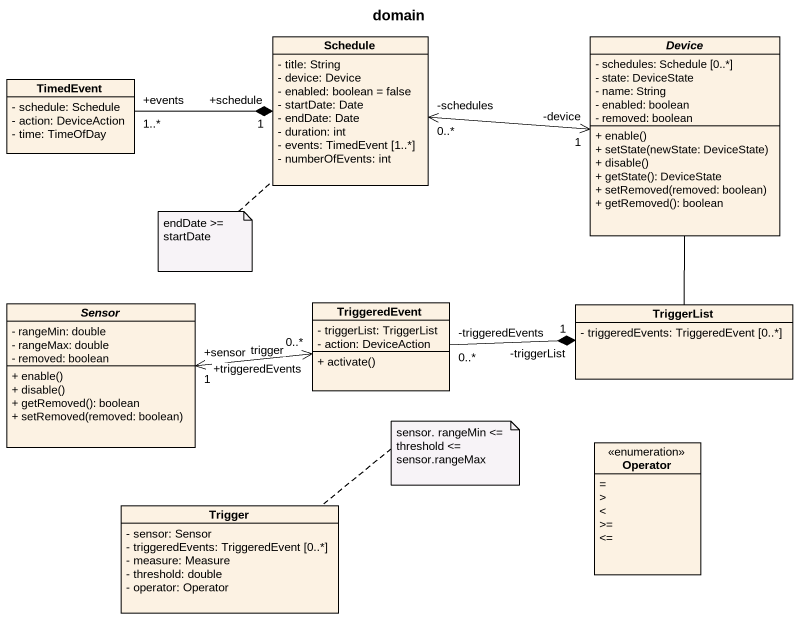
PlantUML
@startuml
title domain
hide circle
hide empty members
skinparam classAttributeIconSize 0
class Schedule {
  - title: String
  - device: Device
  - enabled: boolean = false
  - startDate: Date
  - endDate: Date
  - duration: int
  - events: TimedEvent [1..*]
  - numberOfEvents: int
}
abstract class Device {
  - schedules: Schedule [0..*]
  - state: DeviceState
  - name: String
  - enabled: boolean
  - removed: boolean
  + enable()
  + setState(newState: DeviceState)
  + disable()
  + getState(): DeviceState
  + setRemoved(removed: boolean)
  + getRemoved(): boolean
}
class TimedEvent {
  - schedule: Schedule
  - action: DeviceAction
  - time: TimeOfDay
}
abstract class Sensor {
  - rangeMin: double
  - rangeMax: double
  - removed: boolean
  + enable()
  + disable()
  + getRemoved(): boolean
  + setRemoved(removed: boolean)
}
class TriggeredEvent {
  - triggerList: TriggerList
  - action: DeviceAction
  + activate()
}
class TriggerList {
  - triggeredEvents: TriggeredEvent [0..*]
}
enum Operator {
  ~=
  >
  <
  >=
  <=
}
class Trigger {
  - sensor: Sensor
  - triggeredEvents: TriggeredEvent [0..*]
  - measure: Measure
  - threshold: double
  - operator: Operator
}
Device "-device\n1" <-left-> "-schedules\n0..*" Schedule
TimedEvent "+events\n1..*" -right-* "+schedule\n1" Schedule
Sensor "+sensor\n1" <-right-> "+triggeredEvents\n0..*" TriggeredEvent : trigger
TriggeredEvent "-triggeredEvents\n0..*" -right-* "-triggerList\n1" TriggerList
TriggerList -up- Device
note bottom of Schedule : endDate >= startDate
note right of Trigger : sensor. rangeMin <= threshold <= sensor.rangeMax
@enduml
